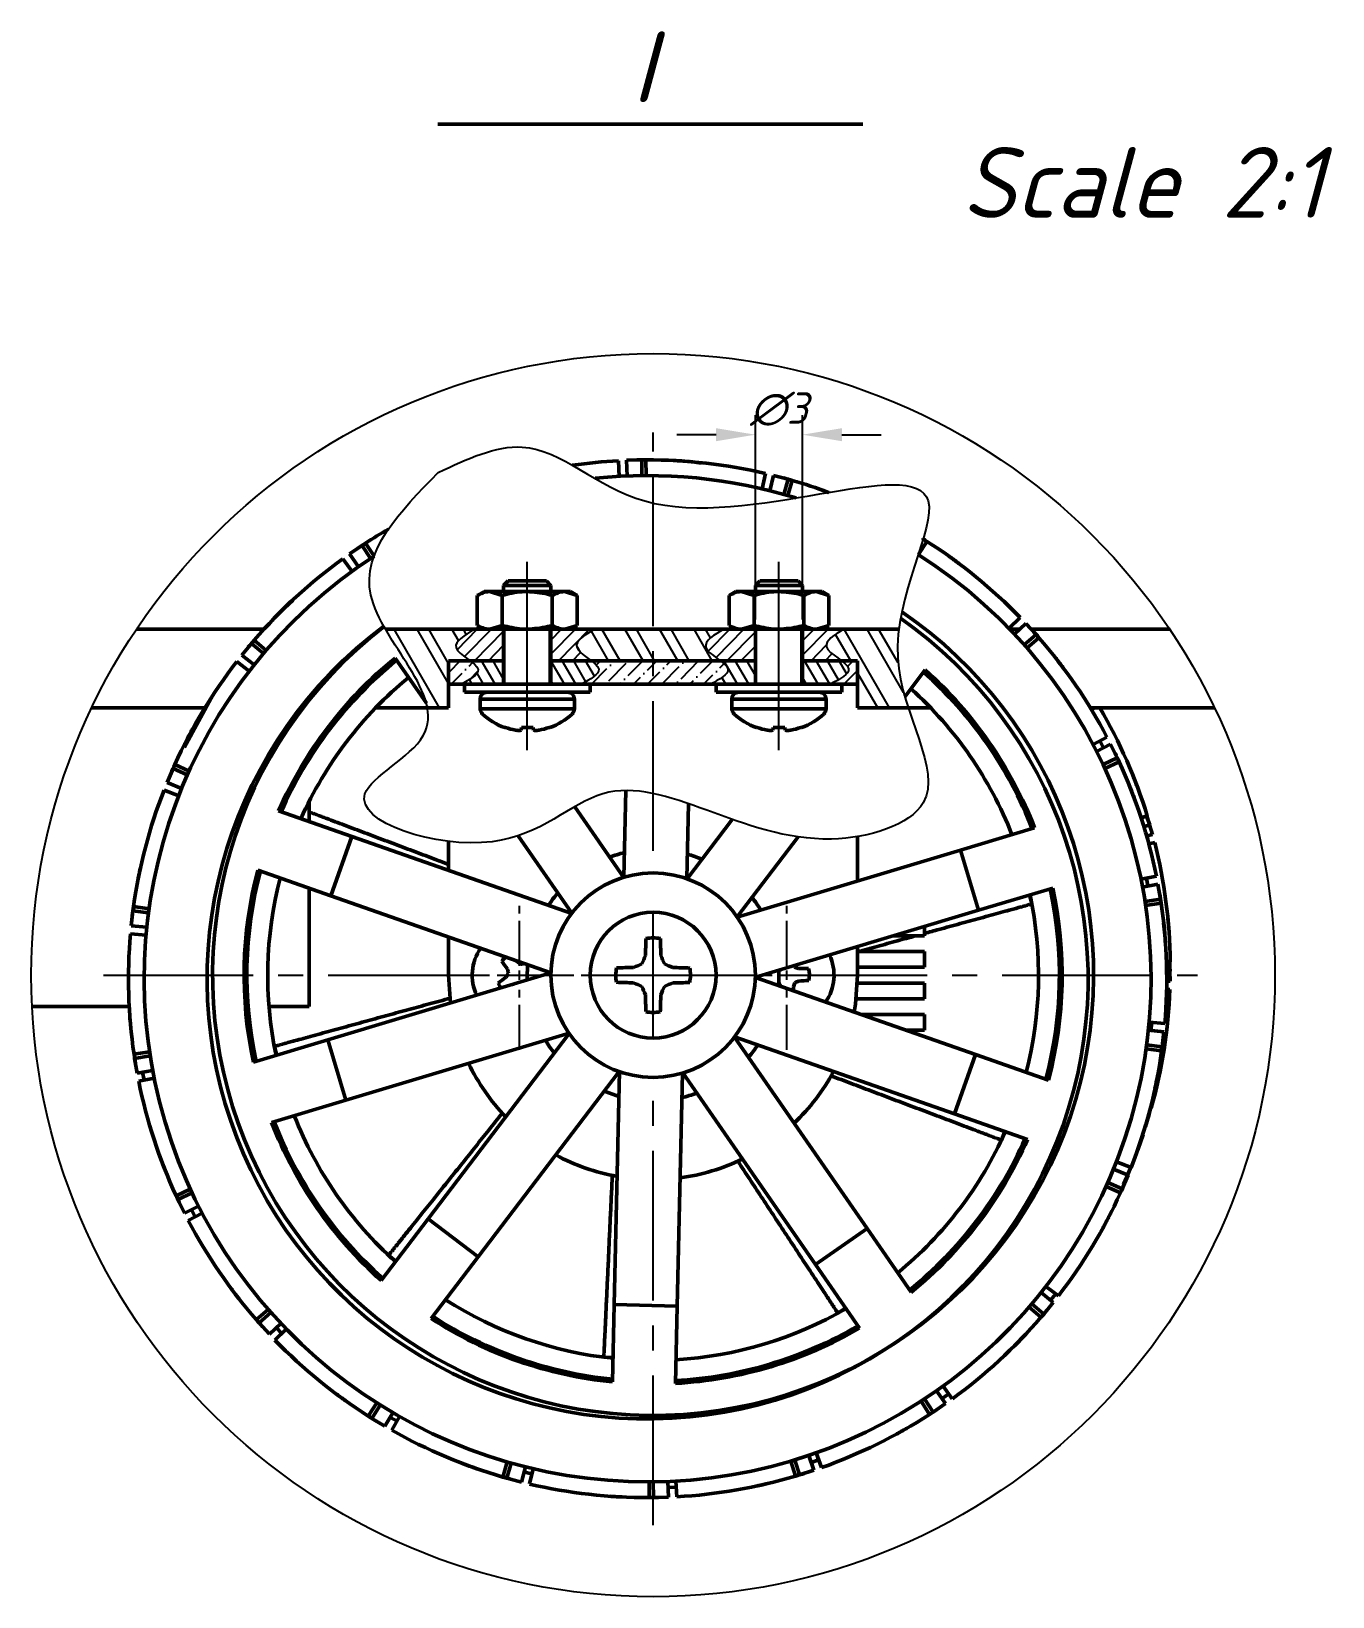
# Model space of a CAD drawing. Header units: inches. Extents: x -1846 to 3013, y 0 to 1997.
# Drawn here: x -584.1 to -418.6, y 400 to 599.1 of the extents above; entities that cross this region are included whole.
import ezdxf

# ---------------------------------------------------------------- set-up
doc = ezdxf.new("R2010")
doc.units = ezdxf.units.IN
doc.linetypes.add('ACAD_ISO04W100', pattern=[30, 24, -3, 0, -3])
doc.linetypes.add('CENTER2', pattern=[28.575, 19.05, -3.175, 3.175, -3.175])
for name, color, linetype, lineweight in [('Basic', 7, 'Continuous', 50), ('Tam', 1, 'ACAD_ISO04W100', 25), ('Thin', 3, 'Continuous', 25)]:
    doc.layers.add(name, color=color, linetype=linetype, lineweight=lineweight)
doc.styles.add('Annotative', font='')
doc.styles.get("Standard").update_dxf_attribs({"font": '', "height": 4})
doc.styles.get('Annotative').set_extended_font_data('TCVN 7284', italic=True)
doc.styles.get('Standard').set_extended_font_data('TCVN 7284', italic=True)
doc.dimstyles.new('TCVN 7284', dxfattribs={"dimscale": 2, "dimtxt": 4, "dimasz": 2.5, "dimexe": 1.25, "dimexo": 0.625, "dimtad": 1, "dimtoh": 1, "dimdec": 0, "dimlfac": 0.66, "dimtxsty": 'Standard', "dimcen": 2.5, "dimclrd": 7, "dimclre": 7, "dimclrt": 7, "dimadec": 0, "dimazin": 0, "dimtfac": 1, "dimtdec": 0, "dimtofl": 0, "dimtmove": 0, "dimatfit": 3, "dimfxl": 1, "dimlwd": 25, "dimlwe": 25, "dimarcsym": 0})
pattern_1 = [(45.4, (1.6667, 5), (-0.904273, 0.8917344), [])]
pattern_2 = [(120, (1.6667, 5), (-1.0998523, -0.635), [])]

# ---------------------------------------------------------------- blocks, each defined once
blk = doc.blocks.new('*D102')
at = {"layer": 'Basic', "color": 7, "linetype": 'Continuous', "lineweight": 25, "transparency": 16777216}
for p, q in [((-492, 524.28), (-492, 550.28)), ((-486, 524.28), (-486, 550.28)), ((-497, 547.78), (-502, 547.78)), ((-481, 547.78), (-476, 547.78))]:
    blk.add_line(p, q, dxfattribs=at)
at = {"layer": 'Basic', "color": 7, "transparency": 16777216}
for points in [[(-497, 548.61), (-497, 546.95), (-492, 547.78)], [(-481, 548.61), (-481, 546.95), (-486, 547.78)]]:
    blk.add_solid(points, dxfattribs=at)
at = {"layer": 'Defpoints', "color": 0, "transparency": 16777216}
for p in [(-486, 547.78), (-492, 523.03), (-486, 523.03)]:
    blk.add_point(p, dxfattribs=at)
at = {"layer": 'Basic', "color": 7, "transparency": 16777216, "insert": (-489, 551.03), "char_height": 4, "attachment_point": 5}
blk.add_mtext('∅3', dxfattribs=at)
blk = doc.blocks.new('*U99')
at = {"layer": 'Tam', "color": 0, "linetype": 'CENTER2', "transparency": 16777216}
for p, q in [((0, 15.81), (0, 69.04)), ((-69.88, 0), (-15.81, 0)), ((15.81, 0), (69.22, 0)), ((0, -69.95), (0, -15.81))]:
    blk.add_line(p, q, dxfattribs=at)
at = {"layer": 'Tam', "color": 0, "linetype": 'Continuous', "transparency": 16777216}
for p, q in [((0, -7.91), (0, 7.91)), ((-7.91, 0), (7.91, 0))]:
    blk.add_line(p, q, dxfattribs=at)
blk = doc.blocks.new('*U100')
at = {"layer": 'Tam', "color": 0, "linetype": 'CENTER2', "ltscale": 0.3, "transparency": 16777216}
for p, q in [((0, 1.2), (0, 9.5)), ((-9.5, 0), (-1.2, 0)), ((1.2, 0), (9.5, 0)), ((0, -9.5), (0, -1.2))]:
    blk.add_line(p, q, dxfattribs=at)
at = {"layer": 'Tam', "color": 0, "linetype": 'Continuous', "ltscale": 0.3, "transparency": 16777216}
for p, q in [((-0.6, 0), (0.6, 0)), ((0, -0.6), (0, 0.6))]:
    blk.add_line(p, q, dxfattribs=at)
blk = doc.blocks.new('*U101')
at = {"layer": 'Tam', "color": 0, "linetype": 'CENTER2', "ltscale": 0.3, "transparency": 16777216}
for p, q in [((0, 1.2), (0, 9.5)), ((-9.5, 0), (-1.2, 0)), ((1.2, 0), (9.5, 0)), ((0, -9.5), (0, -1.2))]:
    blk.add_line(p, q, dxfattribs=at)
at = {"layer": 'Tam', "color": 0, "linetype": 'Continuous', "ltscale": 0.3, "transparency": 16777216}
for p, q in [((-0.6, 0), (0.6, 0)), ((0, -0.6), (0, 0.6))]:
    blk.add_line(p, q, dxfattribs=at)

msp = doc.modelspace()

# ---------------------------------------------------------------- hatches: boundary and pattern name
at = {"layer": 'Thin', "ltscale": 0.3}
h = msp.add_hatch(dxfattribs=at)
h.set_pattern_fill('ANSI32', color=256, scale=0.4, angle=75)
h.set_pattern_definition([(120, (1.6667, 5), (-3.299557, -1.905), []), (120, (2.1315, 6.735), (-3.299557, -1.905), [])])
edge = h.paths.add_edge_path()
edge.add_spline(control_points=[(-528.27, 519.03), (-529.01, 519.58), (-531.18, 520.94), (-529, 522.26), (-527.72, 523.03)], knot_values=[0, 0, 0, 0, 2.325721, 5.628146, 5.628146, 5.628146, 5.628146], degree=3, periodic=0)
edge.add_line((-527.72, 523.03), (-539.02, 523.03))
edge.add_spline(control_points=[(-539.02, 523.03), (-537.17, 519.84), (-534.61, 516.6), (-533.83, 513.63)], knot_values=[22.29728, 22.29728, 22.29728, 22.29728, 32.096793, 32.096793, 32.096793, 32.096793], degree=3, periodic=0)
edge.add_spline(control_points=[(-533.83, 513.63), (-533.77, 513.43), (-533.73, 513.23), (-533.69, 513.03)], knot_values=[32.096793, 32.096793, 32.096793, 32.096793, 32.753387, 32.753387, 32.753387, 32.753387], degree=3, periodic=0)
edge.add_line((-533.69, 513.03), (-531, 513.03))
edge.add_line((-531, 513.03), (-531, 519.03))
edge.add_line((-531, 519.03), (-528.27, 519.03))
edge = h.paths.add_edge_path()
edge.add_line((-505, 523.03), (-512.47, 523.03))
edge.add_spline(control_points=[(-512.47, 523.03), (-513.72, 522.28), (-515.83, 520.96), (-513.61, 519.6), (-512.86, 519.03)], knot_values=[0.018863, 0.018863, 0.018863, 0.018863, 0.825606, 1.42576, 1.42576, 1.42576, 1.42576], degree=3, periodic=0)
edge.add_line((-512.86, 519.03), (-505, 519.03))
edge.add_line((-505, 519.03), (-505, 523.03))
edge = h.paths.add_edge_path()
edge.add_spline(control_points=[(-473, 514.45), (-473.45, 516.06), (-474.06, 518.9), (-473.91, 521.82), (-473.76, 523.03)], knot_values=[136.552642, 136.552642, 136.552642, 136.552642, 140.842188, 143.915648, 143.915648, 143.915648, 143.915648], degree=3, periodic=0)
edge.add_line((-473.76, 523.03), (-480.79, 523.03))
edge.add_spline(control_points=[(-480.79, 523.03), (-481.95, 522.33), (-484.1, 520.99), (-481.79, 519.62), (-481.03, 519.03)], knot_values=[0.018863, 0.018863, 0.018863, 0.018863, 0.825606, 1.444509, 1.444509, 1.444509, 1.444509], degree=3, periodic=0)
edge.add_line((-481.03, 519.03), (-479, 519.03))
edge.add_line((-479, 519.03), (-479, 513.03))
edge.add_line((-479, 513.03), (-472.56, 513.03))
edge.add_spline(control_points=[(-472.56, 513.03), (-472.71, 513.5), (-472.86, 513.98), (-473, 514.45)], knot_values=[135.275951, 135.275951, 135.275951, 135.275951, 136.552642, 136.552642, 136.552642, 136.552642], degree=3, periodic=0)
edge = h.paths.add_edge_path()
edge.add_spline(control_points=[(-496.44, 519.03), (-497.19, 519.6), (-499.41, 520.96), (-497.3, 522.28), (-496.05, 523.03)], knot_values=[0.075453, 0.075453, 0.075453, 0.075453, 2.476067, 5.703038, 5.703038, 5.703038, 5.703038], degree=3, periodic=0)
edge.add_line((-496.05, 523.03), (-505, 523.03))
edge.add_line((-505, 523.03), (-505, 519.03))
edge.add_line((-505, 519.03), (-500.09, 519.03))
edge.add_line((-500.09, 519.03), (-496.44, 519.03))
h = msp.add_hatch(dxfattribs=at)
h.set_pattern_fill('ANSI31', color=256, scale=0.4, angle=0.4)
h.set_pattern_definition(pattern_1)
edge = h.paths.add_edge_path()
edge.add_spline(control_points=[(-527.72, 523.03), (-529, 522.26), (-531.18, 520.94), (-529.01, 519.58), (-528.27, 519.03)], knot_values=[0, 0, 0, 0, 3.302424, 5.628146, 5.628146, 5.628146, 5.628146], degree=3, periodic=0)
edge.add_line((-528.27, 519.03), (-524, 519.03))
edge.add_line((-524, 519.03), (-524, 523.03))
edge.add_line((-524, 523.03), (-527.72, 523.03))
edge = h.paths.add_edge_path()
edge.add_line((-518, 519.03), (-512.86, 519.03))
edge.add_spline(control_points=[(-512.86, 519.03), (-513.61, 519.6), (-515.83, 520.96), (-513.72, 522.28), (-512.47, 523.03)], knot_values=[0.018863, 0.018863, 0.018863, 0.018863, 0.619017, 1.42576, 1.42576, 1.42576, 1.42576], degree=3, periodic=0)
edge.add_line((-514.16, 523.03), (-518, 523.03))
edge.add_line((-518, 523.03), (-518, 519.03))
h = msp.add_hatch(dxfattribs=at)
h.set_pattern_fill('ANSI31', color=256, scale=0.4, angle=0.4)
h.set_pattern_definition(pattern_1)
edge = h.paths.add_edge_path()
edge.add_line((-492, 519.03), (-492, 523.03))
edge.add_line((-492, 523.03), (-496.05, 523.03))
edge.add_spline(control_points=[(-496.05, 523.03), (-497.3, 522.28), (-499.41, 520.96), (-497.19, 519.6), (-496.44, 519.03)], knot_values=[0.075453, 0.075453, 0.075453, 0.075453, 3.302424, 5.703038, 5.703038, 5.703038, 5.703038], degree=3, periodic=0)
edge.add_line((-496.44, 519.03), (-492, 519.03))
edge = h.paths.add_edge_path()
edge.add_line((-486, 519.03), (-481.03, 519.03))
edge.add_spline(control_points=[(-481.03, 519.03), (-481.79, 519.62), (-484.1, 520.99), (-481.95, 522.33), (-480.79, 523.03)], knot_values=[0.018863, 0.018863, 0.018863, 0.018863, 0.637766, 1.444509, 1.444509, 1.444509, 1.444509], degree=3, periodic=0)
edge.add_line((-482.48, 523.03), (-486, 523.03))
edge.add_line((-486, 523.03), (-486, 519.03))
h = msp.add_hatch(dxfattribs=at)
h.set_pattern_fill('ANSI36', color=256, scale=0.4, angle=0.4)
h.set_pattern_definition([(45.4, (1.6667, 5), (0.656262, 2.4742123), [3.175, -0.635, 0, -0.635])])
edge = h.paths.add_edge_path()
edge.add_spline(control_points=[(-529.4, 516.03), (-528.26, 516.64), (-526.54, 517.6), (-527.75, 518.65), (-528.27, 519.03)], knot_values=[5.628146, 5.628146, 5.628146, 5.628146, 8.489838, 10.126677, 10.126677, 10.126677, 10.126677], degree=3, periodic=0)
edge.add_line((-528.27, 519.03), (-531, 519.03))
edge.add_line((-531, 519.03), (-531, 516.03))
edge.add_line((-531, 516.03), (-529.4, 516.03))
edge = h.paths.add_edge_path()
edge.add_line((-505, 519.03), (-512.86, 519.03))
edge.add_spline(control_points=[(-512.86, 519.03), (-512.37, 518.66), (-511.2, 517.62), (-512.99, 516.66), (-514.15, 516.03)], knot_values=[1.42576, 1.42576, 1.42576, 1.42576, 1.816246, 2.552473, 2.552473, 2.552473, 2.552473], degree=3, periodic=0)
edge.add_line((-514.15, 516.03), (-505, 516.03))
edge.add_line((-505, 516.03), (-505, 519.03))
edge = h.paths.add_edge_path()
edge.add_spline(control_points=[(-497.73, 516.03), (-496.57, 516.66), (-494.78, 517.62), (-495.95, 518.66), (-496.44, 519.03)], knot_values=[5.703038, 5.703038, 5.703038, 5.703038, 8.647945, 10.209892, 10.209892, 10.209892, 10.209892], degree=3, periodic=0)
edge.add_line((-496.44, 519.03), (-500.09, 519.03))
edge.add_line((-500.09, 519.03), (-505, 519.03))
edge.add_line((-505, 519.03), (-505, 516.03))
edge.add_line((-505, 516.03), (-497.73, 516.03))
edge = h.paths.add_edge_path()
edge.add_line((-479, 519.03), (-481.03, 519.03))
edge.add_spline(control_points=[(-481.03, 519.03), (-480.57, 518.68), (-479.47, 517.65), (-481.22, 516.71), (-482.49, 516.03)], knot_values=[1.444509, 1.444509, 1.444509, 1.444509, 1.816246, 2.552473, 2.552473, 2.552473, 2.552473], degree=3, periodic=0)
edge.add_line((-482.49, 516.03), (-479, 516.03))
edge.add_line((-479, 516.03), (-479, 519.03))
h = msp.add_hatch(dxfattribs=at)
h.set_pattern_fill('ANSI31', color=256, scale=0.4, angle=75)
h.set_pattern_definition(pattern_2)
edge = h.paths.add_edge_path()
edge.add_line((-524, 516.03), (-524, 519.03))
edge.add_line((-524, 519.03), (-528.27, 519.03))
edge.add_spline(control_points=[(-528.27, 519.03), (-527.75, 518.65), (-526.54, 517.6), (-528.26, 516.64), (-529.4, 516.03)], knot_values=[5.628146, 5.628146, 5.628146, 5.628146, 7.264985, 10.126677, 10.126677, 10.126677, 10.126677], degree=3, periodic=0)
edge.add_line((-529.4, 516.03), (-524, 516.03))
edge = h.paths.add_edge_path()
edge.add_spline(control_points=[(-514.15, 516.03), (-512.99, 516.66), (-511.2, 517.62), (-512.37, 518.66), (-512.86, 519.03)], knot_values=[1.42576, 1.42576, 1.42576, 1.42576, 2.161986, 2.552473, 2.552473, 2.552473, 2.552473], degree=3, periodic=0)
edge.add_line((-512.86, 519.03), (-518, 519.03))
edge.add_line((-518, 519.03), (-518, 516.03))
edge.add_line((-518, 516.03), (-514.15, 516.03))
h = msp.add_hatch(dxfattribs=at)
h.set_pattern_fill('ANSI31', color=256, scale=0.4, angle=75)
h.set_pattern_definition(pattern_2)
edge = h.paths.add_edge_path()
edge.add_line((-492, 516.03), (-492, 519.03))
edge.add_line((-492, 519.03), (-496.44, 519.03))
edge.add_spline(control_points=[(-496.44, 519.03), (-495.95, 518.66), (-494.78, 517.62), (-496.57, 516.66), (-497.73, 516.03)], knot_values=[5.703038, 5.703038, 5.703038, 5.703038, 7.264985, 10.209892, 10.209892, 10.209892, 10.209892], degree=3, periodic=0)
edge.add_line((-497.73, 516.03), (-497, 516.03))
edge.add_line((-497, 516.03), (-492, 516.03))
edge = h.paths.add_edge_path()
edge.add_line((-486, 516.03), (-482.49, 516.03))
edge.add_spline(control_points=[(-482.49, 516.03), (-481.22, 516.71), (-479.47, 517.65), (-480.57, 518.68), (-481.03, 519.03)], knot_values=[1.444509, 1.444509, 1.444509, 1.444509, 2.180736, 2.552473, 2.552473, 2.552473, 2.552473], degree=3, periodic=0)
edge.add_line((-481.03, 519.03), (-486, 519.03))
edge.add_line((-486, 519.03), (-486, 516.03))

# ---------------------------------------------------------------- linework, layer by layer
at = {"layer": 'Basic'}
for p, q in [((-532.35, 587.27), (-478.35, 587.27)), ((-509.3, 542.48), (-509.41, 544.47)), ((-508.37, 544.52), (-506.45, 544.57)), ((-508.29, 542.52), (-508.37, 544.52)), ((-506.42, 542.57), (-506.45, 544.57)), ((-506.45, 544.57), (-505.91, 544.53)), ((-505.9, 542.58), (-505.91, 544.58)), ((-500.96, 544.41), (-500.37, 544.36)), ((-500.3, 544.36), (-498.83, 544.17)), ((-491.15, 540.9), (-490.7, 542.85)), ((-490.17, 540.66), (-489.68, 542.6)), ((-489.68, 542.6), (-487.82, 542.11)), ((-488.36, 540.18), (-487.82, 542.11)), ((-487.86, 540.04), (-487.31, 541.96)), ((-487.82, 542.11), (-487.32, 541.92)), ((-543.6, 532.61), (-542.01, 533.69)), ((-542.01, 533.69), (-541.35, 534.06)), ((-540.91, 532.02), (-542.01, 533.69)), ((-540.47, 532.31), (-541.56, 533.99)), ((-471.27, 532.52), (-470.19, 534.21)), ((-470.73, 534.37), (-470.65, 534.5)), ((-470.68, 534.52), (-470.65, 534.5)), ((-470.65, 534.5), (-470.22, 534.18)), ((-543.27, 530.39), (-544.45, 532.01)), ((-542.45, 530.97), (-543.6, 532.61)), ((-526.5, 527.83), (-527.35, 527.34)), ((-526.5, 527.83), (-525.76, 527.83)), ((-524.17, 527.34), (-525.76, 527.83)), ((-521, 527.83), (-525.76, 527.83)), ((-524, 528.61), (-523.43, 529.18)), ((-524, 527.83), (-524, 528.61)), ((-524, 528.61), (-518, 528.61)), ((-518.56, 529.18), (-523.43, 529.18)), ((-521, 527.83), (-516.23, 527.83)), ((-518, 528.61), (-518.56, 529.18)), ((-518, 528.61), (-518, 527.83)), ((-514.64, 527.34), (-516.23, 527.83)), ((-516.23, 527.83), (-515.5, 527.83)), ((-514.64, 527.34), (-515.5, 527.83)), ((-494.5, 527.83), (-495.35, 527.34)), ((-494.5, 527.83), (-493.76, 527.83)), ((-492.17, 527.34), (-493.76, 527.83)), ((-489, 527.83), (-493.76, 527.83)), ((-492, 528.61), (-491.43, 529.18)), ((-492, 527.83), (-492, 528.61)), ((-492, 528.61), (-486, 528.61)), ((-486.56, 529.18), (-491.43, 529.18)), ((-489, 527.83), (-484.23, 527.83)), ((-486, 528.61), (-486.56, 529.18)), ((-486, 528.61), (-486, 527.83)), ((-482.64, 527.34), (-484.23, 527.83)), ((-484.23, 527.83), (-483.5, 527.83)), ((-482.64, 527.34), (-483.5, 527.83)), ((-551.88, 525.73), (-550.77, 526.72)), ((-527.35, 523.52), (-527.35, 527.34)), ((-524.17, 523.52), (-524.17, 527.34)), ((-517.82, 523.52), (-517.82, 527.34)), ((-514.64, 523.52), (-514.64, 527.34)), ((-495.35, 523.52), (-495.35, 527.34)), ((-492.17, 523.52), (-492.17, 527.34)), ((-485.82, 523.52), (-485.82, 527.34)), ((-482.64, 523.52), (-482.64, 527.34)), ((-459.77, 523.14), (-458.33, 524.53)), ((-459.07, 522.41), (-457.61, 523.78)), ((-457.61, 523.78), (-456.31, 522.36)), ((-570.68, 523.03), (-554.48, 523.03)), ((-554.48, 523.03), (-570.68, 523.03)), ((-556.07, 521.23), (-555.53, 521.77)), ((-539.02, 523.03), (-508.01, 523.03)), ((-539.02, 523.03), (-473.76, 523.03)), ((-527.35, 523.52), (-526.5, 523.03)), ((-524.17, 523.52), (-525.76, 523.03)), ((-524, 516.03), (-524, 523.03)), ((-518, 523.03), (-518, 516.03)), ((-514.64, 523.52), (-516.23, 523.03)), ((-515.5, 523.03), (-514.64, 523.52)), ((-495.35, 523.52), (-494.5, 523.03)), ((-492.17, 523.52), (-493.76, 523.03)), ((-492, 516.03), (-492, 523.03)), ((-486, 523.03), (-486, 516.03)), ((-482.64, 523.52), (-484.23, 523.03)), ((-483.5, 523.03), (-482.64, 523.52)), ((-459.66, 523.03), (-458.41, 523.03)), ((-457.81, 521.03), (-456.31, 522.36)), ((-457.47, 520.64), (-455.96, 521.95)), ((-456.93, 523.03), (-439.31, 523.03)), ((-439.31, 523.03), (-456.93, 523.03)), ((-456.31, 522.36), (-455.99, 521.93)), ((-557.29, 519.75), (-556.07, 521.23)), ((-555.73, 518.5), (-557.29, 519.75)), ((-554.54, 519.94), (-556.07, 521.23)), ((-554.2, 520.34), (-555.72, 521.64)), ((-556.35, 517.7), (-557.93, 518.93)), ((-537.81, 519.37), (-533.83, 513.63)), ((-524, 519.03), (-531, 519.03)), ((-531, 513.03), (-531, 519.03)), ((-500.09, 519.03), (-518, 519.03)), ((-492, 519.03), (-500.09, 519.03)), ((-479, 519.03), (-486, 519.03)), ((-479, 513.03), (-479, 519.03)), ((-470.4, 517.86), (-473, 514.45)), ((-497, 516.03), (-531, 516.03)), ((-529, 516.03), (-529, 515.03)), ((-513, 515.03), (-513, 516.03)), ((-479, 516.03), (-500.16, 516.03)), ((-497, 516.03), (-497, 515.03)), ((-481, 515.03), (-481, 516.03)), ((-564.58, 508), (-560.94, 514.71)), ((-513, 515.03), (-529, 515.03)), ((-527, 514.13), (-527, 512.92)), ((-515, 514.13), (-527, 514.13)), ((-515, 512.92), (-515, 514.13)), ((-481, 515.03), (-497, 515.03)), ((-495, 514.13), (-495, 512.92)), ((-483, 514.13), (-495, 514.13)), ((-483, 512.92), (-483, 514.13)), ((-561.99, 513.03), (-576.37, 513.03)), ((-563.29, 510.81), (-562.51, 512.08)), ((-533.69, 513.03), (-540.28, 513.03)), ((-531, 513.03), (-533.69, 513.03)), ((-515, 512.92), (-527, 512.92)), ((-483, 512.92), (-495, 512.92)), ((-479, 513.03), (-472.56, 513.03)), ((-469.71, 513.03), (-472.56, 513.03)), ((-433.62, 513.03), (-449.41, 513.03)), ((-449.25, 512.77), (-448.8, 513.03)), ((-523.76, 510.53), (-523.86, 510.53)), ((-521.75, 510.53), (-521.78, 510.2)), ((-520.24, 510.53), (-521.75, 510.53)), ((-520.21, 510.2), (-520.24, 510.53)), ((-518.13, 510.53), (-518.23, 510.53)), ((-491.76, 510.53), (-491.86, 510.53)), ((-489.75, 510.53), (-489.78, 510.2)), ((-488.24, 510.53), (-489.75, 510.53)), ((-488.21, 510.2), (-488.24, 510.53)), ((-486.13, 510.53), (-486.23, 510.53)), ((-449.07, 508.39), (-447.3, 509.32)), ((-448.61, 507.5), (-446.83, 508.4)), ((-448.2, 508.84), (-447.74, 507.93)), ((-446.83, 508.4), (-445.98, 506.67)), ((-566.04, 505.32), (-565.68, 505.98)), ((-564, 504.98), (-565.82, 505.81)), ((-447.79, 505.82), (-445.98, 506.67)), ((-447.57, 505.34), (-445.75, 506.18)), ((-445.98, 506.67), (-445.79, 506.16)), ((-566.8, 503.54), (-566.04, 505.32)), ((-564.22, 504.51), (-566.04, 505.32)), ((-565.32, 501.85), (-567.18, 502.58)), ((-564.95, 502.79), (-566.8, 503.54)), ((-508.47, 502.51), (-508.72, 491.49)), ((-552.61, 499.94), (-543.32, 496.68)), ((-548.71, 501.16), (-548.71, 498.57)), ((-514.97, 500.45), (-508.75, 491.48)), ((-500.5, 500.84), (-500.72, 491.31)), ((-494.94, 498.84), (-500.68, 491.3)), ((-442.96, 499.04), (-442.17, 499.28)), ((-442.67, 497.91), (-441.84, 498.16)), ((-442.26, 499.26), (-441.84, 498.16)), ((-442.23, 499.27), (-442.12, 498.89)), ((-441.88, 498.14), (-441.49, 496.92)), ((-543.32, 496.68), (-545.96, 489.13)), ((-543.32, 496.68), (-515.35, 486.89)), ((-531, 492.37), (-531, 496.06)), ((-522.15, 496.77), (-515.33, 486.92)), ((-486.57, 496.63), (-494.32, 486.45)), ((-479, 491.02), (-479, 496.67)), ((-456.49, 497.77), (-465.92, 494.94)), ((-442.3, 496.7), (-441.49, 496.92)), ((-441.97, 495.73), (-441.23, 495.91)), ((-465.92, 494.94), (-494.3, 486.42)), ((-463.62, 487.28), (-465.92, 494.94)), ((-555.25, 492.38), (-545.96, 489.13)), ((-548.71, 490.1), (-548.71, 475.03)), ((-454.19, 490.11), (-463.62, 487.28)), ((-442.97, 491.23), (-441.01, 491.62)), ((-442.77, 490.24), (-440.81, 490.6)), ((-440.81, 490.6), (-440.48, 488.7)), ((-571.13, 487.23), (-570.97, 487.97)), ((-545.96, 489.13), (-517.99, 479.34)), ((-457.15, 489.22), (-456.84, 488.09)), ((-442.46, 488.4), (-440.48, 488.7)), ((-442.38, 487.88), (-440.4, 488.17)), ((-440.48, 488.7), (-440.45, 488.17)), ((-571.36, 485.32), (-571.13, 487.23)), ((-569.15, 486.97), (-571.13, 487.23)), ((-569.08, 487.49), (-571.06, 487.77)), ((-463.62, 487.28), (-492, 478.76)), ((-569.46, 484.11), (-571.46, 484.28)), ((-569.37, 485.12), (-571.36, 485.32)), ((-531, 479.03), (-531, 483.89)), ((-474.43, 484.03), (-470.5, 484.03)), ((-470.5, 485.21), (-470.5, 484.03)), ((-440.09, 485.67), (-439.94, 484.17)), ((-479, 479.03), (-479, 482.66)), ((-470.5, 482.03), (-479, 482.03)), ((-470.5, 482.03), (-470.5, 480.03)), ((-479, 480.03), (-470.5, 480.03)), ((-439.74, 480.72), (-439.25, 480.73)), ((-439.34, 480.73), (-439.25, 479.55)), ((-439.31, 480.73), (-439.31, 480.33)), ((-546.37, 470.79), (-517.99, 479.31)), ((-531, 479.03), (-530.75, 475.48)), ((-522.89, 477.85), (-522.71, 477.89)), ((-464.03, 468.93), (-492, 478.72)), ((-488.74, 479.73), (-489.01, 479.61)), ((-488.73, 479.74), (-488.74, 479.73)), ((-488.74, 479.73), (-488.74, 479.74)), ((-470.5, 478.03), (-479.01, 478.03)), ((-470.5, 478.03), (-470.5, 476.03)), ((-439.78, 479.55), (-439.25, 479.55)), ((-439.72, 478.28), (-439.26, 478.27)), ((-439.29, 479.55), (-439.26, 478.27)), ((-522.92, 477.83), (-522.89, 477.85)), ((-522.89, 477.85), (-522.89, 477.84)), ((-479.17, 476.03), (-470.5, 476.03)), ((-439.72, 477.24), (-439.3, 477.23)), ((-583.95, 475.03), (-571.61, 475.03)), ((-553.83, 475.03), (-548.71, 475.03)), ((-470.5, 474.03), (-478.6, 474.03)), ((-470.5, 474.03), (-470.5, 472.03)), ((-472.89, 472.03), (-470.5, 472.03)), ((-442.04, 472.04), (-440.05, 471.83)), ((-441.94, 473.04), (-439.95, 472.87)), ((-441.61, 473.01), (-441.73, 472)), ((-555.8, 467.96), (-546.37, 470.79)), ((-552.84, 468.85), (-553.15, 469.98)), ((-546.37, 470.79), (-544.07, 463.13)), ((-544.07, 463.13), (-515.69, 471.65)), ((-533.62, 448.04), (-515.67, 471.62)), ((-477.79, 446.79), (-494.66, 471.14)), ((-466.67, 461.38), (-494.64, 471.17)), ((-442.26, 470.18), (-440.27, 469.92)), ((-440.27, 469.92), (-440.39, 469.39)), ((-440.05, 471.83), (-440.27, 469.92)), ((-569.02, 469.27), (-571, 468.98)), ((-570.92, 468.45), (-570.98, 469.2)), ((-568.95, 468.76), (-570.92, 468.45)), ((-570.6, 466.55), (-570.92, 468.45)), ((-466.67, 461.38), (-464.03, 468.93)), ((-454.74, 465.68), (-464.03, 468.93)), ((-442.33, 469.67), (-440.35, 469.39)), ((-568.63, 466.91), (-570.6, 466.55)), ((-569.92, 466.68), (-569.71, 465.67)), ((-527.26, 443.2), (-509.31, 466.77)), ((-509.94, 437.13), (-509.27, 466.76)), ((-501.94, 436.95), (-501.28, 466.58)), ((-484.37, 442.23), (-501.24, 466.59)), ((-568.44, 465.92), (-570.4, 465.53)), ((-441.22, 464.51), (-441.35, 463.94)), ((-553.5, 460.29), (-544.07, 463.13)), ((-441.76, 462.12), (-442, 460.97)), ((-441.73, 462.14), (-441.84, 461.74)), ((-441.79, 462.13), (-441.67, 462.1)), ((-457.38, 458.13), (-466.67, 461.38)), ((-441.98, 461.2), (-442.38, 459.74)), ((-460.3, 459.15), (-460.71, 458.05)), ((-442.75, 458.77), (-442.7, 458.75)), ((-567.56, 455.55), (-567.76, 456.1)), ((-446.46, 454.37), (-444.61, 453.61)), ((-446.09, 455.3), (-444.22, 454.57)), ((-447.4, 452.17), (-445.58, 451.35)), ((-447.19, 452.65), (-445.36, 451.84)), ((-444.61, 453.61), (-445.36, 451.84)), ((-565.43, 450.49), (-565.69, 451.19)), ((-563.84, 451.81), (-565.65, 450.97)), ((-563.62, 451.34), (-565.43, 450.49)), ((-564.58, 448.75), (-565.43, 450.49)), ((-445.36, 451.84), (-445.62, 451.36)), ((-562.8, 449.66), (-564.58, 448.75)), ((-562.33, 448.76), (-564.1, 447.83)), ((-563.7, 449.2), (-563.22, 448.3)), ((-539.59, 440.21), (-533.62, 448.04)), ((-533.62, 448.04), (-527.26, 443.2)), ((-446.67, 449.07), (-447.36, 447.73)), ((-484.37, 442.23), (-477.79, 446.79)), ((-472.18, 438.69), (-477.79, 446.79)), ((-447.8, 446.91), (-448.08, 446.4)), ((-537.72, 442.67), (-538.63, 443.4)), ((-533.22, 435.36), (-527.26, 443.2)), ((-478.76, 434.14), (-484.37, 442.23)), ((-558.56, 439.06), (-558.91, 439.52)), ((-455.68, 438.66), (-454.12, 437.41)), ((-455.06, 439.45), (-453.47, 438.23)), ((-454.47, 437.68), (-453.81, 438.48)), ((-553.94, 436.51), (-555.45, 435.2)), ((-553.6, 436.12), (-555.09, 434.8)), ((-510.16, 427.29), (-509.94, 437.13)), ((-509.94, 437.13), (-501.94, 436.95)), ((-502.16, 427.11), (-501.94, 436.95)), ((-480.52, 436.68), (-481.5, 436.03)), ((-457.2, 436.82), (-455.69, 435.51)), ((-456.87, 437.21), (-455.34, 435.92)), ((-454.12, 437.41), (-455.34, 435.92)), ((-555.09, 434.8), (-555.55, 435.4)), ((-553.79, 433.37), (-555.09, 434.8)), ((-552.34, 434.74), (-553.79, 433.37)), ((-552.92, 434.2), (-552.21, 433.46)), ((-455.34, 435.92), (-455.72, 435.54)), ((-551.64, 434.01), (-553.08, 432.62)), ((-510.09, 430.38), (-511.26, 430.44)), ((-468.95, 426.18), (-467.81, 424.54)), ((-468.13, 426.76), (-466.96, 425.15)), ((-540.14, 424.63), (-541.21, 422.94)), ((-539.7, 424.35), (-540.76, 422.66)), ((-470.93, 424.84), (-469.85, 423.17)), ((-470.5, 425.13), (-469.4, 423.46)), ((-467.81, 424.54), (-469.4, 423.46)), ((-468.26, 425.18), (-467.41, 425.76)), ((-540.76, 422.66), (-541.36, 423.11)), ((-539.11, 421.66), (-540.76, 422.66)), ((-538.1, 423.38), (-539.11, 421.66)), ((-537.23, 422.88), (-538.21, 421.14)), ((-469.4, 423.46), (-470.06, 423.1)), ((-484.25, 418.28), (-483.58, 416.39)), ((-528.8, 416.75), (-529.35, 416.96)), ((-523.54, 417.11), (-524.1, 415.19)), ((-523.04, 416.97), (-523.58, 415.04)), ((-521.24, 416.49), (-521.72, 414.55)), ((-520.26, 416.25), (-520.71, 414.31)), ((-487.48, 417.23), (-486.91, 415.31)), ((-486.98, 417.38), (-486.4, 415.46)), ((-485.2, 417.95), (-484.56, 416.05)), ((-484.91, 417.05), (-483.93, 417.37)), ((-523.58, 415.04), (-524.29, 415.31)), ((-521.72, 414.55), (-523.58, 415.04)), ((-505.5, 414.58), (-505.5, 412.58)), ((-504.98, 414.58), (-504.96, 412.58)), ((-503.12, 414.63), (-503.03, 412.63)), ((-502.11, 414.68), (-502, 412.68)), ((-486.4, 415.46), (-486.92, 415.35)), ((-484.56, 416.05), (-486.4, 415.46)), ((-504.96, 412.58), (-505.5, 412.62)), ((-503.03, 412.63), (-504.96, 412.58))]:
    msp.add_line(p, q, dxfattribs=at)
at = {"layer": 'Basic', "flags": 128}
for points in [[(-442.29, 491.37), (-442.12, 490.39), (-442.12, 490.36)], [(-522.24, 480.71), (-522.34, 480.83), (-522.38, 480.88)], [(-479.43, 474.32), (-479.26, 475.33), (-479, 479.03)], [(-443.45, 456.66), (-443.34, 456.94), (-442.7, 458.75)], [(-445.19, 452.46), (-444.78, 453.39), (-444.27, 454.59)], [(-538.44, 422.8), (-538.39, 422.76), (-537.56, 422.29)], [(-521.4, 415.85), (-520.97, 415.74), (-520.41, 415.6)], [(-503.09, 413.87), (-502.27, 413.9), (-502.07, 413.91)]]:
    msp.add_lwpolyline(points, dxfattribs=at)
at = {"layer": 'Basic'}
for radius in [13, 8]:
    msp.add_circle((-505, 479.03), radius, dxfattribs=at)
for centre, radius, start, end in [((-505.7, 478.58), 66, 93.22, 98.3025), ((-505.7, 478.58), 66, 90.1789, 91.2024), ((-505.7, 478.58), 66, 76.8563, 90.179), ((-505.7, 478.58), 64, 72.8481, 95.995), ((-505.7, 478.58), 66, 73.8153, 74.8388), ((-505.7, 478.58), 66, 69.5941, 73.8154), ((-505.7, 478.58), 66, 119.937, 122.9063), ((-505.7, 478.58), 66, 122.9063, 123.9297), ((-505.7, 478.58), 66, 57.4516, 57.9538), ((-505.7, 478.58), 66, 44.1291, 57.4518), ((-505.7, 478.58), 64, 122.9063, 57.4876), ((-505.7, 478.58), 66, 125.9473, 139.2699), ((-505.7, 478.58), 56, 126.7891, 54.9541), ((-505, 479.03), 56, 127.6576, 55.6347), ((-505.7, 478.58), 66, 41.088, 42.1115), ((-505.7, 478.58), 66, 27.7654, 41.0881), ((-505.7, 478.58), 66, 139.2699, 140.2934), ((-505.7, 478.58), 66, 142.3109, 155.6336), ((-505, 479.03), 52, 129.1225, 156.2991), ((-505, 479.03), 51.65, 129.1525, 156.2691), ((-505, 479.03), 52, 21.1225, 48.2991), ((-505, 479.03), 49, 129.3932, 156.0284), ((-505, 479.03), 51.65, 21.1525, 48.2691), ((-526.1, 514.13), 0.9, 90, 180), ((-515.9, 514.13), 0.9, 0, 90), ((-494.1, 514.13), 0.9, 90, 180), ((-483.9, 514.13), 0.9, 0, 90), ((-505, 479.03), 49, 21.3932, 48.0284), ((-526.1, 512.92), 0.9, 180, 227.5073), ((-521, 518.48), 8.45, 227.5073, 250.175), ((-521, 518.48), 8.45, 289.825, 312.4927), ((-515.9, 512.92), 0.9, 312.4927, 0), ((-494.1, 512.92), 0.9, 180, 227.5073), ((-489, 518.48), 8.45, 227.5073, 250.175), ((-489, 518.48), 8.45, 289.825, 312.4927), ((-483.9, 512.92), 0.9, 312.4927, 0), ((-505.24, 479.84), 66, 17.1364, 30.196), ((-521, 518.55), 8.48, 250.973, 259.8338), ((-521.5, 517.3), 7.17, 262.0158, 266.036), ((-522.23, 511.55), 1.42, 279.4515, 288.2689), ((-519.77, 511.55), 1.42, 251.7311, 260.5485), ((-520.49, 517.3), 7.17, 273.964, 277.9842), ((-520.99, 518.55), 8.48, 280.1662, 289.027), ((-489, 518.55), 8.48, 250.973, 259.8338), ((-489.5, 517.3), 7.17, 262.0158, 266.036), ((-490.23, 511.55), 1.42, 279.4515, 288.2689), ((-487.77, 511.55), 1.42, 251.7311, 260.5485), ((-488.49, 517.3), 7.17, 273.964, 277.9842), ((-488.99, 518.55), 8.48, 280.1662, 289.027), ((-505.7, 478.58), 66, 155.6336, 156.657), ((-505.7, 478.58), 66, 24.7244, 25.7479), ((-505.7, 478.58), 66, 11.4018, 24.7245), ((-505.7, 478.58), 66, 158.6745, 171.9972), ((-505.24, 479.84), 66, 0.7728, 14.0955), ((-505, 479.03), 16, 103.1883, 110.2333), ((-505, 479.03), 16, 67.1883, 74.2333), ((-505, 479.03), 52, 165.1225, 192.2991), ((-505, 479.03), 51.65, 165.1525, 192.2691), ((-505, 479.03), 49, 165.3932, 192.0284), ((-505, 479.03), 51.65, 345.1525, 12.2691), ((-505, 479.03), 52, 345.1225, 12.2991), ((-505, 479.03), 16, 139.1883, 146.2333), ((-505, 479.03), 16, 31.1883, 38.2333), ((-505, 479.03), 49, 345.3932, 12.0284), ((-505.7, 478.58), 66, 8.3607, 9.3843), ((-505.7, 478.58), 66, 355.0382, 8.3609), ((-505.7, 478.58), 66, 171.9972, 173.0206), ((-505.7, 478.58), 66, 175.0382, 188.3609), ((-522, 479.03), 6, 145.089, 205.2238), ((-388.18, 479.14), 117.81, 177.7914, 178.8386), ((-505, 479.03), 4.74, 78.7726, 101.0221), ((-621.81, 479.56), 117.81, 0.9561, 2.0032), ((-522, 479.03), 2.87, 126.3924, 141.4404), ((-451.89, 530.4), 87.71, 214.4217, 215.2498), ((-570.95, 398.71), 95.37, 58.9607, 59.287), ((-499.8, 387.62), 95.37, 103.065, 103.3211), ((-505, 479.03), 16, 175.1883, 182.2333), ((-505, 479.03), 4.74, 168.7726, 191.0221), ((-505.52, 362.22), 117.81, 90.9561, 92.0032), ((-454.99, 357.65), 133.15, 112.7226, 113.2216), ((-383.79, 428.59), 133.15, 156.5731, 157.0721), ((-626.38, 429.03), 133.15, 22.7226, 23.2216), ((-555.44, 357.83), 133.15, 66.5731, 67.0721), ((-504.89, 362.22), 117.81, 87.7914, 88.8386), ((-505, 479.03), 4.74, 348.7726, 11.0221), ((-574.28, 440.24), 95.91, 24.5323, 24.6427), ((-521.37, 391.09), 95.37, 68.566, 68.8923), ((-485.27, 392.16), 87.71, 89.9929, 90.8209), ((-488, 479.03), 2.87, 346.4126, 17.0116), ((-488, 479.03), 6, 325.089, 25.2238), ((-470.85, 408.77), 87.71, 127.0321, 127.8601), ((-522, 479.03), 2.87, 200.8414, 214.7658), ((-441.67, 430.08), 95.37, 148.9607, 149.287), ((-430.58, 501.22), 95.37, 192.9949, 193.3211), ((-505.1, 595.85), 117.81, 267.7914, 268.8386), ((-454.55, 600.24), 133.15, 246.5731, 247.0721), ((-555, 600.42), 133.15, 292.7226, 293.2216), ((-504.47, 595.84), 117.81, 270.9561, 272.0032), ((-505, 479.03), 16, 355.1883, 2.2333), ((-402.2, 517.6), 95.37, 204.4473, 204.8052), ((-575.94, 512.41), 95.37, 338.566, 338.8923), ((-526.57, 564.83), 95.37, 294.5319, 294.8581), ((-490.46, 565.91), 87.71, 272.6032, 273.4313), ((-383.61, 529.04), 133.15, 202.7226, 203.2216), ((-388.18, 478.51), 117.81, 180.9561, 182.0032), ((-621.81, 478.92), 117.81, 357.7914, 358.8386), ((-626.2, 529.48), 133.15, 336.5731, 337.0721), ((-577.73, 476.27), 90.57, 0.4784, 0.8146), ((-505.24, 479.84), 66, 344.4091, 357.7318), ((-505, 479.03), 4.74, 258.7726, 281.0221), ((-505, 479.03), 16, 211.1883, 218.2333), ((-505, 479.03), 16, 319.1883, 326.2333), ((-505.7, 478.58), 66, 351.9971, 353.0206), ((-505.7, 478.58), 66, 188.3609, 189.3843), ((-505.7, 478.58), 66, 338.6745, 351.9972), ((-505, 479.03), 26, 205.5607, 223.8609), ((-505, 479.03), 26, 313.5607, 331.8609), ((-505.7, 478.58), 66, 191.4018, 204.7245), ((-505, 479.03), 16, 247.1883, 254.2333), ((-505, 479.03), 16, 283.1883, 290.2333), ((-505, 479.03), 52, 201.1225, 228.2991), ((-505, 479.03), 51.65, 201.1525, 228.2691), ((-505, 479.03), 49, 201.3932, 228.0284), ((-505, 479.03), 49, 309.3932, 336.0284), ((-505, 479.03), 51.65, 309.1525, 336.2691), ((-505, 479.03), 52, 309.1225, 336.2991), ((-505, 479.03), 26, 241.5607, 259.8609), ((-505, 479.03), 26, 277.5607, 295.8609), ((-505.7, 478.58), 66, 335.6334, 336.657), ((-505.7, 478.58), 66, 204.7245, 205.7479), ((-505.7, 478.58), 66, 322.3109, 335.6336), ((-505.7, 478.58), 66, 207.7654, 221.0881), ((-505, 479.03), 49, 237.3932, 264.0284), ((-505, 479.03), 49, 273.3932, 300.0284), ((-505.7, 478.58), 66, 319.2698, 320.2934), ((-505.7, 478.58), 66, 221.0881, 222.1115), ((-505, 479.03), 52, 237.1225, 264.2991), ((-505, 479.03), 51.65, 237.1525, 264.2691), ((-505, 479.03), 51.65, 273.1525, 300.2691), ((-505, 479.03), 52, 273.1225, 300.2991), ((-505.7, 478.58), 66, 305.9473, 319.2699), ((-505.7, 478.58), 66, 224.1291, 237.4518), ((-505.7, 478.58), 66, 237.4518, 238.4752), ((-505.7, 478.58), 66, 289.5836, 302.9063), ((-505.7, 478.58), 66, 302.9063, 303.9297), ((-505.7, 478.58), 66, 240.4927, 253.8154), ((-505.7, 478.58), 66, 253.8154, 254.8388), ((-505.7, 478.58), 66, 256.8563, 270.179), ((-505.7, 478.58), 66, 273.22, 286.5427), ((-505.7, 478.58), 66, 286.5425, 287.5661), ((-505.7, 478.58), 66, 270.1789, 271.2024)]:
    msp.add_arc(centre, radius, start, end, dxfattribs=at)
for points, knots in [([(-502.47, 544.5), (-502.44, 544.5), (-502.38, 544.49), (-501.91, 544.47), (-501.42, 544.44), (-501.04, 544.41), (-500.96, 544.4)], [0, 0, 0, 0, 0.304092, 0.60952, 0.917222, 1, 1, 1, 1]), ([(-484.03, 540.92), (-484, 540.91), (-483.95, 540.89), (-483.5, 540.73), (-483.04, 540.56), (-482.68, 540.43), (-482.6, 540.4)], [0, 0, 0, 0, 0.304092, 0.60952, 0.917222, 1, 1, 1, 1]), ([(-467.34, 532.28), (-467.32, 532.27), (-467.27, 532.23), (-466.89, 531.96), (-466.49, 531.67), (-466.19, 531.44), (-466.12, 531.39)], [0, 0, 0, 0, 0.304092, 0.60952, 0.917222, 1, 1, 1, 1]), ([(-525.76, 527.83), (-525.8, 527.83), (-526.33, 527.83), (-526.86, 527.58), (-527.35, 527.34)], [0, 0, 0, 0, 0.0701503, 1, 1, 1, 1]), ([(-521, 527.83), (-521.23, 527.83), (-522.31, 527.81), (-523.35, 527.55), (-524.17, 527.34)], [0, 0, 0, 0, 0.219209, 1, 1, 1, 1]), ([(-517.82, 527.34), (-518.02, 527.4), (-519.06, 527.69), (-520.13, 527.77), (-521, 527.83)], [0, 0, 0, 0, 0.194876, 1, 1, 1, 1]), ([(-516.23, 527.83), (-516.27, 527.83), (-516.81, 527.83), (-517.33, 527.58), (-517.82, 527.34)], [0, 0, 0, 0, 0.0701503, 1, 1, 1, 1]), ([(-493.76, 527.83), (-493.8, 527.83), (-494.33, 527.83), (-494.86, 527.58), (-495.35, 527.34)], [0, 0, 0, 0, 0.0701503, 1, 1, 1, 1]), ([(-489, 527.83), (-489.23, 527.83), (-490.31, 527.81), (-491.35, 527.55), (-492.17, 527.34)], [0, 0, 0, 0, 0.219209, 1, 1, 1, 1]), ([(-485.82, 527.34), (-486.02, 527.4), (-487.06, 527.69), (-488.13, 527.77), (-489, 527.83)], [0, 0, 0, 0, 0.194876, 1, 1, 1, 1]), ([(-484.23, 527.83), (-484.27, 527.83), (-484.81, 527.83), (-485.33, 527.58), (-485.82, 527.34)], [0, 0, 0, 0, 0.0701503, 1, 1, 1, 1]), ([(-553.4, 524.19), (-553.38, 524.21), (-553.34, 524.25), (-553.02, 524.59), (-552.67, 524.95), (-552.4, 525.22), (-552.34, 525.27)], [0, 0, 0, 0, 0.3040915, 0.6095198, 0.9172221, 1, 1, 1, 1]), ([(-525.76, 523.03), (-525.8, 523.03), (-526.33, 523.04), (-526.86, 523.29), (-527.35, 523.52)], [0, 0, 0, 0, 0.07015, 1, 1, 1, 1]), ([(-521, 523.03), (-521.23, 523.04), (-522.31, 523.06), (-523.35, 523.32), (-524.17, 523.52)], [0, 0, 0, 0, 0.219209, 1, 1, 1, 1]), ([(-517.82, 523.52), (-518.02, 523.47), (-519.06, 523.18), (-520.13, 523.1), (-521, 523.03)], [0, 0, 0, 0, 0.194876, 1, 1, 1, 1]), ([(-516.23, 523.03), (-516.27, 523.03), (-516.81, 523.04), (-517.33, 523.29), (-517.82, 523.52)], [0, 0, 0, 0, 0.07015, 1, 1, 1, 1]), ([(-493.76, 523.03), (-493.8, 523.03), (-494.33, 523.04), (-494.86, 523.29), (-495.35, 523.52)], [0, 0, 0, 0, 0.07015, 1, 1, 1, 1]), ([(-489, 523.03), (-489.23, 523.04), (-490.31, 523.06), (-491.35, 523.32), (-492.17, 523.52)], [0, 0, 0, 0, 0.219209, 1, 1, 1, 1]), ([(-485.82, 523.52), (-486.02, 523.47), (-487.06, 523.18), (-488.13, 523.1), (-489, 523.03)], [0, 0, 0, 0, 0.194876, 1, 1, 1, 1]), ([(-484.23, 523.03), (-484.27, 523.03), (-484.81, 523.04), (-485.33, 523.29), (-485.82, 523.52)], [0, 0, 0, 0, 0.07015, 1, 1, 1, 1]), ([(-453.76, 519.3), (-453.75, 519.28), (-453.71, 519.23), (-453.42, 518.86), (-453.12, 518.47), (-452.89, 518.16), (-452.85, 518.1)], [0, 0, 0, 0, 0.304092, 0.60952, 0.917222, 1, 1, 1, 1]), ([(-564.32, 508.9), (-564.31, 508.93), (-564.28, 508.98), (-564.07, 509.4), (-563.83, 509.83), (-563.65, 510.17), (-563.61, 510.24)], [0, 0, 0, 0, 0.304092, 0.60952, 0.917222, 1, 1, 1, 1]), ([(-444.03, 504.51), (-444.02, 504.48), (-444, 504.43), (-443.82, 503.99), (-443.64, 503.53), (-443.51, 503.17), (-443.48, 503.1)], [0, 0, 0, 0, 0.3040915, 0.6095198, 0.9172221, 1, 1, 1, 1]), ([(-444.4, 503.02), (-444.38, 502.99), (-444.36, 502.94), (-444.19, 502.5), (-444.01, 502.04), (-443.88, 501.68), (-443.85, 501.6)], [0, 0, 0, 0, 0.304092, 0.60952, 0.917222, 1, 1, 1, 1]), ([(-548.71, 499.8), (-548.7, 499.8), (-548.65, 499.78), (-548.53, 499.73), (-548.35, 499.66), (-548.15, 499.59), (-547.97, 499.52), (-547.57, 499.37), (-547.11, 499.19), (-546.44, 498.94), (-545.14, 498.45), (-543.07, 497.67), (-540.42, 496.67), (-537.81, 495.69), (-535.23, 494.72), (-532.96, 493.86), (-531.56, 493.33), (-531, 493.12)], [0, 0, 0, 0, 0.002147, 0.012582, 0.022381, 0.031471, 0.041162, 0.052138, 0.104696, 0.162906, 0.242736, 0.38817, 0.51771, 0.650473, 0.782327, 0.912601, 1, 1, 1, 1]), ([(-570.49, 491.16), (-570.49, 491.19), (-570.48, 491.25), (-570.38, 491.71), (-570.29, 492.19), (-570.2, 492.56), (-570.19, 492.64)], [0, 0, 0, 0, 0.304092, 0.60952, 0.917222, 1, 1, 1, 1]), ([(-456.84, 488.09), (-456.96, 488.05), (-457.12, 488.01), (-457.43, 487.93), (-457.61, 487.88), (-457.8, 487.83), (-458, 487.77), (-458.19, 487.72), (-458.6, 487.61), (-459.08, 487.48), (-459.77, 487.29), (-461.11, 486.92), (-463.24, 486.33), (-465.97, 485.59), (-468.38, 484.92), (-469.89, 484.51), (-470.5, 484.34)], [0, 0, 0, 0, 0.061295, 0.077572, 0.090595, 0.102824, 0.114169, 0.126264, 0.139962, 0.205555, 0.278202, 0.37783, 0.559334, 0.721002, 0.886693, 1, 1, 1, 1]), ([(-439.56, 486.26), (-439.56, 486.23), (-439.55, 486.18), (-439.51, 485.71), (-439.46, 485.21), (-439.43, 484.83), (-439.43, 484.75)], [0, 0, 0, 0, 0.304092, 0.60952, 0.917222, 1, 1, 1, 1]), ([(-471.63, 484.03), (-472.4, 483.82), (-474.04, 483.37), (-476.52, 482.69), (-478.17, 482.24), (-479, 482.01)], [0, 0, 0, 0, 0.309573, 0.657454, 1, 1, 1, 1]), ([(-439.99, 484.75), (-439.99, 484.73), (-439.98, 484.67), (-439.94, 484.2), (-439.9, 483.71), (-439.88, 483.33), (-439.87, 483.25)], [0, 0, 0, 0, 0.304092, 0.60952, 0.917222, 1, 1, 1, 1]), ([(-553.15, 469.98), (-553.03, 470.01), (-552.87, 470.06), (-552.56, 470.14), (-552.38, 470.19), (-552.19, 470.24), (-551.99, 470.3), (-551.8, 470.35), (-551.39, 470.46), (-550.92, 470.59), (-550.22, 470.78), (-548.88, 471.15), (-546.75, 471.73), (-544.02, 472.48), (-541.33, 473.22), (-538.68, 473.95), (-536.05, 474.67), (-533.4, 475.39), (-531.68, 475.86), (-530.79, 476.11)], [0, 0, 0, 0, 0.0392855, 0.0497178, 0.0580647, 0.0659026, 0.0731739, 0.0809258, 0.0897053, 0.1317455, 0.1783069, 0.2421617, 0.3584922, 0.4621096, 0.5683052, 0.673773, 0.7779774, 0.8814171, 0.9914826, 0.9914826, 0.9914826, 0.9914826]), ([(-571.41, 472.4), (-571.42, 472.43), (-571.42, 472.48), (-571.46, 472.95), (-571.51, 473.44), (-571.53, 473.83), (-571.54, 473.91)], [0, 0, 0, 0, 0.304092, 0.60952, 0.917222, 1, 1, 1, 1]), ([(-460.71, 458.05), (-460.83, 458.1), (-460.99, 458.16), (-461.29, 458.27), (-461.46, 458.33), (-461.65, 458.4), (-461.84, 458.48), (-462.03, 458.55), (-462.42, 458.7), (-462.88, 458.87), (-463.55, 459.12), (-464.85, 459.62), (-466.93, 460.4), (-469.57, 461.4), (-472.19, 462.38), (-474.76, 463.35), (-477.3, 464.31), (-479.86, 465.28), (-481.52, 465.9), (-482.37, 466.22)], [0, 0, 0, 0, 0.0393221, 0.0497641, 0.0581188, 0.0659639, 0.073242, 0.0810011, 0.0897889, 0.1318682, 0.178473, 0.2423872, 0.3588261, 0.46254, 0.5688345, 0.6744006, 0.778702, 0.882238, 0.9909709, 0.9909709, 0.9909709, 0.9909709]), ([(-440.91, 465.99), (-440.92, 465.96), (-440.93, 465.91), (-441.02, 465.45), (-441.12, 464.96), (-441.2, 464.59), (-441.22, 464.51)], [0, 0, 0, 0, 0.304092, 0.60952, 0.917222, 1, 1, 1, 1]), ([(-440.44, 467.35), (-440.46, 467.22), (-440.51, 466.97), (-440.61, 466.46), (-440.69, 466.09), (-440.71, 466.01)], [0, 0, 0, 0, 0.438891, 0.881051, 1, 1, 1, 1]), ([(-538.63, 443.4), (-538.55, 443.5), (-538.45, 443.63), (-538.25, 443.88), (-538.13, 444.02), (-538.01, 444.18), (-537.88, 444.34), (-537.76, 444.5), (-537.49, 444.82), (-537.18, 445.21), (-536.74, 445.77), (-535.87, 446.86), (-534.48, 448.59), (-532.72, 450.79), (-530.97, 452.97), (-529.25, 455.12), (-527.56, 457.24), (-525.85, 459.38), (-524.74, 460.77), (-524.17, 461.47)], [0, 0, 0, 0, 0.0392939, 0.0497285, 0.0580772, 0.0659167, 0.0731896, 0.0809432, 0.0897246, 0.1317738, 0.1783452, 0.2422137, 0.3585693, 0.4622089, 0.5684273, 0.6739178, 0.7781446, 0.8816065, 0.990257, 0.990257, 0.990257, 0.990257]), ([(-567.01, 454.14), (-567.02, 454.16), (-567.04, 454.22), (-567.22, 454.65), (-567.39, 455.11), (-567.53, 455.47), (-567.55, 455.55)], [0, 0, 0, 0, 0.304092, 0.60952, 0.917222, 1, 1, 1, 1]), ([(-481.5, 436.03), (-481.57, 436.14), (-481.66, 436.28), (-481.84, 436.54), (-481.94, 436.7), (-482.05, 436.86), (-482.16, 437.04), (-482.27, 437.2), (-482.5, 437.55), (-482.78, 437.97), (-483.17, 438.57), (-483.93, 439.73), (-485.15, 441.58), (-486.71, 443.94), (-488.24, 446.28), (-489.75, 448.57), (-491.24, 450.84), (-492.75, 453.13), (-493.72, 454.61), (-494.22, 455.37)], [0, 0, 0, 0, 0.0395421, 0.0500425, 0.0584439, 0.0663329, 0.0736517, 0.0814543, 0.0902911, 0.1326059, 0.1794714, 0.2437432, 0.3608334, 0.4651275, 0.5720166, 0.6781733, 0.7830582, 0.8871734, 0.9965497, 0.9965497, 0.9965497, 0.9965497]), ([(-511.26, 430.44), (-511.26, 430.56), (-511.25, 430.73), (-511.24, 431.05), (-511.23, 431.23), (-511.22, 431.43), (-511.21, 431.64), (-511.2, 431.84), (-511.18, 432.26), (-511.16, 432.75), (-511.12, 433.47), (-511.06, 434.86), (-510.96, 437.07), (-510.82, 439.89), (-510.69, 442.68), (-510.57, 445.43), (-510.44, 448.15), (-510.31, 450.88), (-510.23, 452.65), (-510.19, 453.56)], [0, 0, 0, 0, 0.0394777, 0.0499611, 0.0583488, 0.066225, 0.0735319, 0.0813217, 0.0901442, 0.13239, 0.1791793, 0.2433465, 0.3602462, 0.4643706, 0.5710857, 0.6770696, 0.7817838, 0.8857296, 0.9949178, 0.9949178, 0.9949178, 0.9949178]), ([(-447.08, 448.25), (-447.1, 448.22), (-447.12, 448.17), (-447.34, 447.76), (-447.57, 447.32), (-447.76, 446.98), (-447.8, 446.91)], [0, 0, 0, 0, 0.3040915, 0.6095198, 0.9172221, 1, 1, 1, 1]), ([(-557.64, 437.85), (-557.66, 437.88), (-557.7, 437.92), (-557.98, 438.29), (-558.29, 438.68), (-558.51, 438.99), (-558.56, 439.06)], [0, 0, 0, 0, 0.3040915, 0.6095198, 0.9172221, 1, 1, 1, 1]), ([(-458, 432.96), (-458.02, 432.94), (-458.06, 432.9), (-458.39, 432.56), (-458.73, 432.21), (-459.01, 431.94), (-459.06, 431.88)], [0, 0, 0, 0, 0.304092, 0.60952, 0.917222, 1, 1, 1, 1]), ([(-544.07, 424.87), (-544.09, 424.89), (-544.14, 424.92), (-544.52, 425.19), (-544.92, 425.49), (-545.22, 425.72), (-545.29, 425.77)], [0, 0, 0, 0, 0.3040915, 0.6095198, 0.9172221, 1, 1, 1, 1]), ([(-472.79, 421.37), (-472.81, 421.36), (-472.86, 421.33), (-473.27, 421.1), (-473.7, 420.85), (-474.04, 420.67), (-474.11, 420.63)], [0, 0, 0, 0, 0.304092, 0.60952, 0.917222, 1, 1, 1, 1]), ([(-527.38, 416.24), (-527.41, 416.25), (-527.46, 416.27), (-527.9, 416.42), (-528.37, 416.59), (-528.73, 416.72), (-528.8, 416.75)], [0, 0, 0, 0, 0.304092, 0.60952, 0.917222, 1, 1, 1, 1]), ([(-490.24, 414.41), (-490.26, 414.41), (-490.32, 414.39), (-490.78, 414.29), (-491.26, 414.17), (-491.63, 414.09), (-491.71, 414.08)], [0, 0, 0, 0, 0.304092, 0.60952, 0.917222, 1, 1, 1, 1]), ([(-508.94, 412.66), (-508.97, 412.66), (-509.03, 412.66), (-509.49, 412.69), (-509.99, 412.71), (-510.37, 412.74), (-510.45, 412.75)], [0, 0, 0, 0, 0.304092, 0.60952, 0.917222, 1, 1, 1, 1])]:
    msp.add_open_spline(points, degree=3, knots=knots, dxfattribs=at)
at = {"layer": 'Tam'}
for p, q in [((-521, 507.67), (-521, 531.59)), ((-489, 507.67), (-489, 531.59))]:
    msp.add_line(p, q, dxfattribs=at)
at = {"layer": 'Thin'}
for p, q in [((-523.84, 516.03), (-523.84, 523.03)), ((-518.16, 516.03), (-518.16, 523.03)), ((-491.84, 516.03), (-491.84, 523.03)), ((-486.16, 516.03), (-486.16, 523.03))]:
    msp.add_line(p, q, dxfattribs=at)
msp.add_circle((-505, 479.03), 79.06, dxfattribs=at)
for points in [[(-532.31, 542.98), (-540.88, 527.38), (-534.22, 509.51), (-541.63, 502.09), (-525.46, 496.01), (-511.38, 502.1), (-482.34, 496.35), (-470.67, 500.96), (-473.9, 519.4), (-470.03, 539.35), (-506.06, 539.35), (-521.66, 546.21), (-532.31, 542.98)], [(-527.72, 523.03), (-530.06, 520.7), (-527.26, 517.9), (-529.49, 515.98)], [(-495.96, 523.09), (-498.3, 520.75), (-495.5, 517.95), (-497.73, 516.03)]]:
    msp.add_spline(points, degree=3, dxfattribs=at)
for points in [[(-512.47, 523.03), (-513.72, 522.28), (-516.42, 520.59), (-510.25, 518.13), (-512.99, 516.66), (-514.15, 516.03)], [(-480.79, 523.03), (-481.95, 522.33), (-484.66, 520.64), (-478.49, 518.18), (-481.22, 516.71), (-482.49, 516.03)]]:
    msp.add_open_spline(points, degree=3, knots=[0.018863, 0.018863, 0.018863, 0.018863, 0.825606, 1.816246, 2.552473, 2.552473, 2.552473, 2.552473], dxfattribs=at)

# ---------------------------------------------------------------- block references
at = {"layer": 'Tam', "linetype": 'CENTER2'}
msp.add_blockref('*U99', (-505, 479.03), dxfattribs=at)
at = {"layer": 'Tam', "linetype": 'CENTER2', "ltscale": 0.3}
for name, p in [('*U100', (-522, 479.03)), ('*U101', (-488, 479.03))]:
    msp.add_blockref(name, p, dxfattribs=at)

# ---------------------------------------------------------------- texts
at = {"layer": 'Basic', "char_height": 9, "attachment_point": 1, "style": 'Annotative'}
for s, insert, width in [('{\\fTCVN 7284|b0|i1|c0|p34;I\\P\\pxqc;}', (-507.67, 599.09), 110), ('\\pxqc;{\\fTCVN 7284|b0|i1|c0|p34;Scale 2:1\\P}', (-571.18, 584.37), 256.8517)]:
    msp.add_mtext(s, dxfattribs=dict(at, insert=insert, width=width))

# ---------------------------------------------------------------- dimensions: what is measured, and where the dimension line sits
at = {"layer": 'Basic'}
dim = msp.add_linear_dim(base=(-486, 547.78), p1=(-492, 523.03), p2=(-486, 523.03), text='∅3', dimstyle='TCVN 7284', dxfattribs=at)
dim.commit()
dim.dimension.update_dxf_attribs({"geometry": '*D102', "text_midpoint": (-489, 547.78), "dimtype": 160})

doc.saveas('drawing.dxf')
